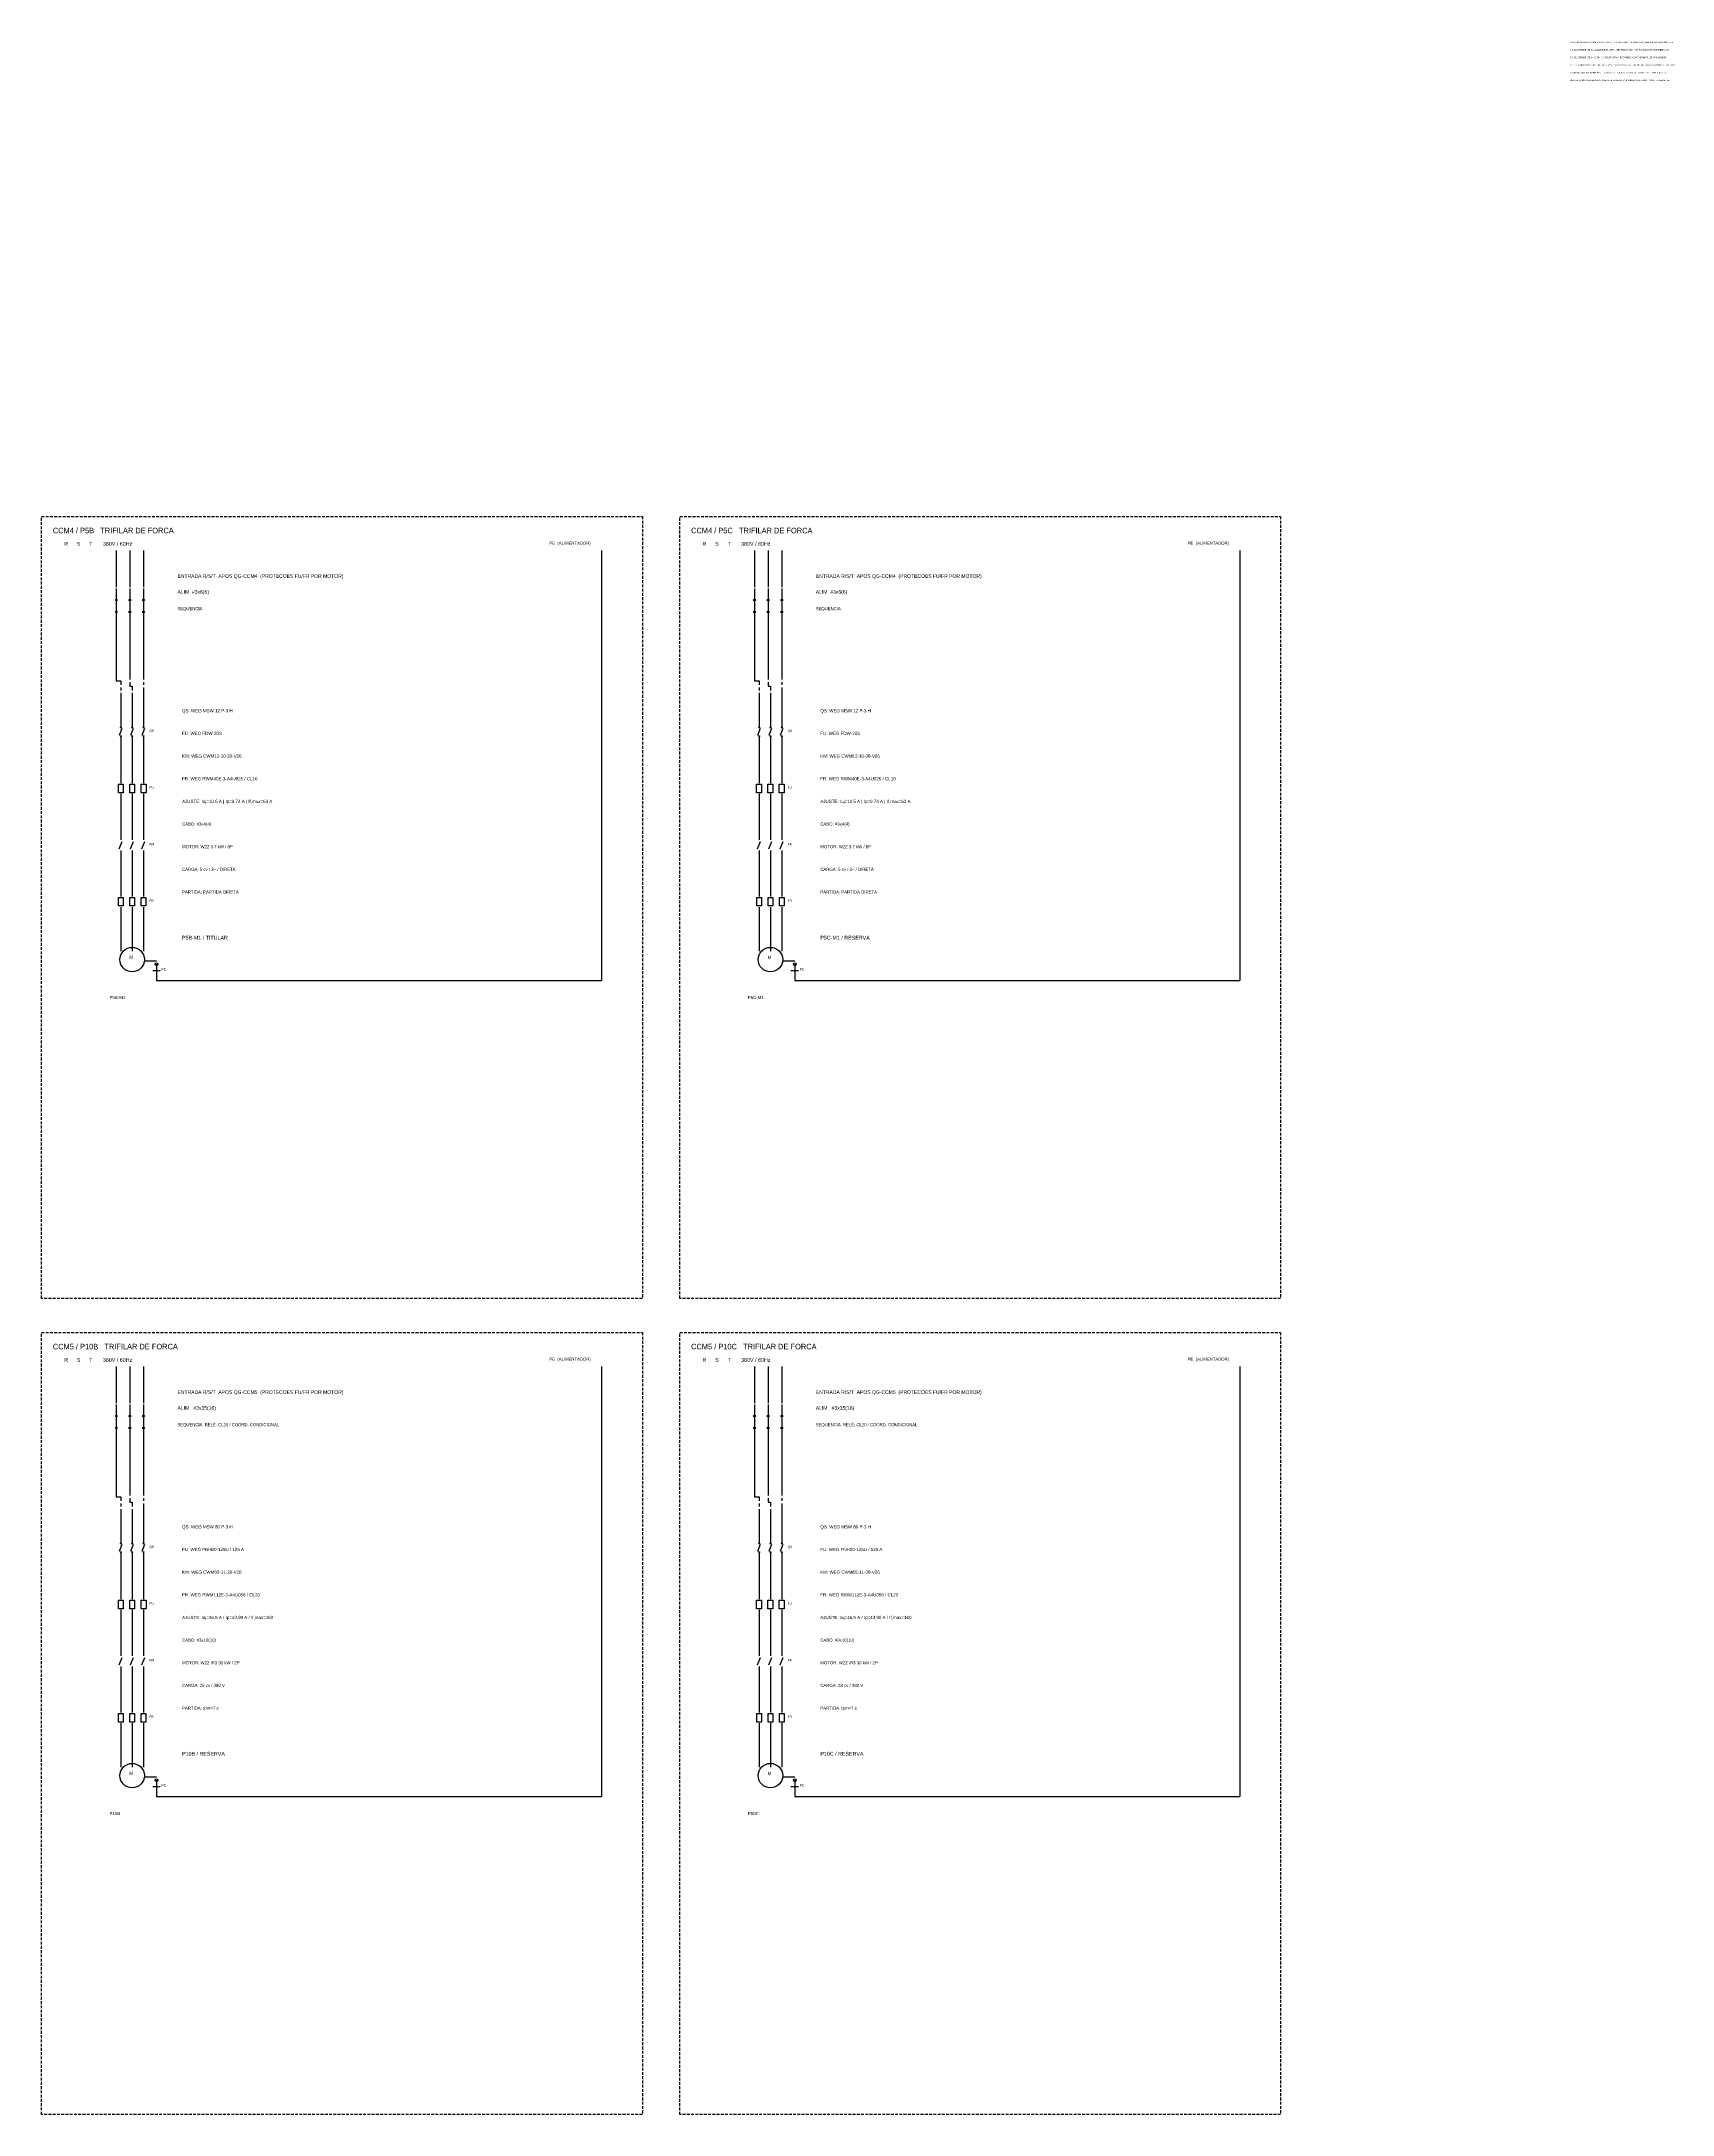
# Model space of a CAD drawing. Extents: x -646 to 641, y -554 to 322.
# Drawn here: x -41.8 to 102.1, y -325 to -142.1 of the extents above; entities that cross this region are included whole.
import ezdxf

# ---------------------------------------------------------------- set-up
doc = ezdxf.new("R2010")
doc.units = 0
doc.header["$MEASUREMENT"] = 0
doc.linetypes.add('HIDDEN', pattern=[0.375, 0.25, -0.125])
for name, color, linetype in [('_ELT_UNIFILAR_PROC_TEXTO', 1, 'Continuous'), ('ELET_TRIFILAR_TEXTO', 4, 'Continuous'), ('ELET_UNIFILAR_TEXTO', 4, 'Continuous')]:
    doc.layers.add(name, color=color, linetype=linetype)
doc.layers.add('ELET_TRIFILAR_DESENHO', color=5, linetype='Continuous', plot=False)

msp = doc.modelspace()

# ---------------------------------------------------------------- linework, layer by layer
at = {"layer": 'ELET_TRIFILAR_DESENHO'}
for p, q in [((-35.2, -187), (-35.2, -190.25)), ((-34, -187), (-34, -190.25)), ((-32.8, -187), (-32.8, -190.25)), ((7.6, -187), (7.6, -224.95)), ((21.1, -187), (21.1, -190.25)), ((22.3, -187), (22.3, -190.25)), ((23.5, -187), (23.5, -190.25)), ((63.9, -187), (63.9, -224.95)), ((-35.2, -190.35), (-35.2, -191.29)), ((-35.2, -191.29), (-35.2, -192.51)), ((-34, -190.35), (-34, -191.29)), ((-34, -191.29), (-34, -192.51)), ((-32.8, -190.35), (-32.8, -191.29)), ((-32.8, -191.29), (-32.8, -192.51)), ((21.1, -190.35), (21.1, -191.29)), ((21.1, -191.29), (21.1, -192.51)), ((22.3, -190.35), (22.3, -191.29)), ((22.3, -191.29), (22.3, -192.51)), ((23.5, -190.35), (23.5, -191.29)), ((23.5, -191.29), (23.5, -192.51)), ((-35.2, -192.51), (-35.2, -193.45)), ((-35.2, -193.45), (-35.2, -198.5)), ((-34, -192.51), (-34, -193.45)), ((-34, -193.45), (-34, -198.385)), ((-32.8, -192.51), (-32.8, -193.45)), ((-32.8, -193.45), (-32.8, -198.385)), ((21.1, -192.51), (21.1, -193.45)), ((21.1, -193.45), (21.1, -198.5)), ((22.3, -192.51), (22.3, -193.45)), ((22.3, -193.45), (22.3, -198.385)), ((23.5, -192.51), (23.5, -193.45)), ((23.5, -193.45), (23.5, -198.385)), ((-35.2, -198.5), (-34.8, -198.5)), ((-34.8, -198.5), (-34.8, -198.865)), ((-34.8, -199.095), (-34.8, -199.345)), ((-34, -198.615), (-34, -198.98)), ((-34, -198.98), (-33.8, -198.98)), ((-33.8, -198.98), (-33.8, -199.345)), ((-32.8, -198.615), (-32.8, -198.865)), ((-32.8, -199.095), (-32.8, -199.46)), ((21.1, -198.5), (21.5, -198.5)), ((21.5, -198.5), (21.5, -198.865)), ((21.5, -199.095), (21.5, -199.345)), ((22.3, -198.615), (22.3, -198.98)), ((22.3, -198.98), (22.5, -198.98)), ((22.5, -198.98), (22.5, -199.345)), ((23.5, -198.615), (23.5, -198.865)), ((23.5, -199.095), (23.5, -199.46)), ((-34.8, -199.575), (-34.8, -200.4)), ((-34.8, -200.4), (-34.8, -201.68)), ((-33.8, -199.575), (-33.8, -200.4)), ((-33.8, -200.4), (-33.8, -201.68)), ((-32.8, -199.46), (-32.8, -199.46)), ((-32.8, -199.46), (-32.8, -200.4)), ((-32.8, -200.4), (-32.8, -201.68)), ((21.5, -199.575), (21.5, -200.4)), ((21.5, -200.4), (21.5, -201.68)), ((22.5, -199.575), (22.5, -200.4)), ((22.5, -200.4), (22.5, -201.68)), ((23.5, -199.46), (23.5, -199.46)), ((23.5, -199.46), (23.5, -200.4)), ((23.5, -200.4), (23.5, -201.68)), ((-34.91, -203.29), (-34.69, -202.68)), ((-34.8, -201.68), (-34.8, -202.54)), ((-33.91, -203.29), (-33.69, -202.68)), ((-33.8, -201.68), (-33.8, -202.54)), ((-32.91, -203.29), (-32.69, -202.68)), ((-32.8, -201.68), (-32.8, -202.54)), ((21.39, -203.29), (21.61, -202.68)), ((21.5, -201.68), (21.5, -202.54)), ((22.39, -203.29), (22.61, -202.68)), ((22.5, -201.68), (22.5, -202.54)), ((23.39, -203.29), (23.61, -202.68)), ((23.5, -201.68), (23.5, -202.54)), ((-34.8, -203.46), (-34.8, -204.32)), ((-34.8, -204.32), (-34.8, -206.68)), ((-33.8, -203.46), (-33.8, -204.32)), ((-33.8, -204.32), (-33.8, -206.68)), ((-32.8, -203.46), (-32.8, -204.32)), ((-32.8, -204.32), (-32.8, -206.68)), ((21.5, -203.46), (21.5, -204.32)), ((21.5, -204.32), (21.5, -206.68)), ((22.5, -203.46), (22.5, -204.32)), ((22.5, -204.32), (22.5, -206.68)), ((23.5, -203.46), (23.5, -204.32)), ((23.5, -204.32), (23.5, -206.68)), ((-34.8, -206.68), (-34.8, -207.54)), ((-33.8, -206.68), (-33.8, -207.54)), ((-32.8, -206.68), (-32.8, -207.54)), ((21.5, -206.68), (21.5, -207.54)), ((22.5, -206.68), (22.5, -207.54)), ((23.5, -206.68), (23.5, -207.54)), ((-34.8, -208.46), (-34.8, -209.32)), ((-33.8, -208.46), (-33.8, -209.32)), ((-32.8, -208.46), (-32.8, -209.32)), ((21.5, -208.46), (21.5, -209.32)), ((22.5, -208.46), (22.5, -209.32)), ((23.5, -208.46), (23.5, -209.32)), ((-34.8, -209.32), (-34.8, -211.68)), ((-33.8, -209.32), (-33.8, -211.68)), ((-32.8, -209.32), (-32.8, -211.68)), ((21.5, -209.32), (21.5, -211.68)), ((22.5, -209.32), (22.5, -211.68)), ((23.5, -209.32), (23.5, -211.68)), ((-34.8, -211.68), (-34.8, -212.54)), ((-33.8, -211.68), (-33.8, -212.54)), ((-32.8, -211.68), (-32.8, -212.54)), ((21.5, -211.68), (21.5, -212.54)), ((22.5, -211.68), (22.5, -212.54)), ((23.5, -211.68), (23.5, -212.54)), ((-34.95, -213.33), (-34.68, -212.68)), ((-34.8, -213.46), (-34.8, -214.32)), ((-33.95, -213.33), (-33.68, -212.68)), ((-33.8, -213.46), (-33.8, -214.32)), ((-32.95, -213.33), (-32.68, -212.68)), ((-32.8, -213.46), (-32.8, -214.32)), ((21.35, -213.33), (21.62, -212.68)), ((21.5, -213.46), (21.5, -214.32)), ((22.35, -213.33), (22.62, -212.68)), ((22.5, -213.46), (22.5, -214.32)), ((23.35, -213.33), (23.62, -212.68)), ((23.5, -213.46), (23.5, -214.32)), ((-34.8, -214.32), (-34.8, -216.68)), ((-33.8, -214.32), (-33.8, -216.68)), ((-32.8, -214.32), (-32.8, -216.68)), ((21.5, -214.32), (21.5, -216.68)), ((22.5, -214.32), (22.5, -216.68)), ((23.5, -214.32), (23.5, -216.68)), ((-34.8, -216.68), (-34.8, -217.54)), ((-33.8, -216.68), (-33.8, -217.54)), ((-32.8, -216.68), (-32.8, -217.54)), ((21.5, -216.68), (21.5, -217.54)), ((22.5, -216.68), (22.5, -217.54)), ((23.5, -216.68), (23.5, -217.54)), ((-34.8, -218.46), (-34.8, -219.32)), ((-34.8, -219.32), (-34.8, -221)), ((-33.8, -218.46), (-33.8, -219.32)), ((-33.8, -219.32), (-33.8, -221)), ((-32.8, -218.46), (-32.8, -219.32)), ((-32.8, -219.32), (-32.8, -221)), ((21.5, -218.46), (21.5, -219.32)), ((21.5, -219.32), (21.5, -221)), ((22.5, -218.46), (22.5, -219.32)), ((22.5, -219.32), (22.5, -221)), ((23.5, -218.46), (23.5, -219.32)), ((23.5, -219.32), (23.5, -221)), ((-34.8, -221), (-34.8, -222.36)), ((-33.8, -221), (-33.8, -222.36)), ((-32.8, -221), (-32.8, -222.36)), ((21.5, -221), (21.5, -222.36)), ((22.5, -221), (22.5, -222.36)), ((23.5, -221), (23.5, -222.36)), ((-32.72, -223.2), (-31.65, -223.2)), ((-31.99, -224.05), (-31.32, -224.05)), ((-31.65, -223.5), (-31.65, -224)), ((-31.65, -224.05), (-31.65, -224.95)), ((-31.65, -224.95), (7.6, -224.95)), ((23.58, -223.2), (24.65, -223.2)), ((24.31, -224.05), (24.98, -224.05)), ((24.65, -223.5), (24.65, -224)), ((24.65, -224.05), (24.65, -224.95)), ((24.65, -224.95), (63.9, -224.95)), ((-35.2, -259), (-35.2, -262.25)), ((-34, -259), (-34, -262.25)), ((-32.8, -259), (-32.8, -262.25)), ((7.6, -259), (7.6, -296.95)), ((21.1, -259), (21.1, -262.25)), ((22.3, -259), (22.3, -262.25)), ((23.5, -259), (23.5, -262.25)), ((63.9, -259), (63.9, -296.95)), ((-35.2, -262.35), (-35.2, -263.29)), ((-35.2, -263.29), (-35.2, -264.51)), ((-34, -262.35), (-34, -263.29)), ((-34, -263.29), (-34, -264.51)), ((-32.8, -262.35), (-32.8, -263.29)), ((-32.8, -263.29), (-32.8, -264.51)), ((21.1, -262.35), (21.1, -263.29)), ((21.1, -263.29), (21.1, -264.51)), ((22.3, -262.35), (22.3, -263.29)), ((22.3, -263.29), (22.3, -264.51)), ((23.5, -262.35), (23.5, -263.29)), ((23.5, -263.29), (23.5, -264.51)), ((-35.2, -264.51), (-35.2, -265.45)), ((-34, -264.51), (-34, -265.45)), ((-32.8, -264.51), (-32.8, -265.45)), ((21.1, -264.51), (21.1, -265.45)), ((22.3, -264.51), (22.3, -265.45)), ((23.5, -264.51), (23.5, -265.45)), ((-35.2, -265.45), (-35.2, -270.5)), ((-34, -265.45), (-34, -270.385)), ((-32.8, -265.45), (-32.8, -270.385)), ((21.1, -265.45), (21.1, -270.5)), ((22.3, -265.45), (22.3, -270.385)), ((23.5, -265.45), (23.5, -270.385)), ((-35.2, -270.5), (-34.8, -270.5)), ((-34.8, -270.5), (-34.8, -270.865)), ((-34, -270.615), (-34, -270.98)), ((-32.8, -270.615), (-32.8, -270.865)), ((21.1, -270.5), (21.5, -270.5)), ((21.5, -270.5), (21.5, -270.865)), ((22.3, -270.615), (22.3, -270.98)), ((23.5, -270.615), (23.5, -270.865)), ((-34.8, -271.095), (-34.8, -271.345)), ((-34.8, -271.575), (-34.8, -272.4)), ((-34.8, -272.4), (-34.8, -273.68)), ((-34, -270.98), (-33.8, -270.98)), ((-33.8, -270.98), (-33.8, -271.345)), ((-33.8, -271.575), (-33.8, -272.4)), ((-33.8, -272.4), (-33.8, -273.68)), ((-32.8, -271.095), (-32.8, -271.46)), ((-32.8, -271.46), (-32.8, -271.46)), ((-32.8, -271.46), (-32.8, -272.4)), ((-32.8, -272.4), (-32.8, -273.68)), ((21.5, -271.095), (21.5, -271.345)), ((21.5, -271.575), (21.5, -272.4)), ((21.5, -272.4), (21.5, -273.68)), ((22.3, -270.98), (22.5, -270.98)), ((22.5, -270.98), (22.5, -271.345)), ((22.5, -271.575), (22.5, -272.4)), ((22.5, -272.4), (22.5, -273.68)), ((23.5, -271.095), (23.5, -271.46)), ((23.5, -271.46), (23.5, -271.46)), ((23.5, -271.46), (23.5, -272.4)), ((23.5, -272.4), (23.5, -273.68)), ((-34.8, -273.68), (-34.8, -274.54)), ((-33.8, -273.68), (-33.8, -274.54)), ((-32.8, -273.68), (-32.8, -274.54)), ((21.5, -273.68), (21.5, -274.54)), ((22.5, -273.68), (22.5, -274.54)), ((23.5, -273.68), (23.5, -274.54)), ((-34.91, -275.29), (-34.69, -274.68)), ((-34.8, -275.46), (-34.8, -276.32)), ((-33.91, -275.29), (-33.69, -274.68)), ((-33.8, -275.46), (-33.8, -276.32)), ((-32.91, -275.29), (-32.69, -274.68)), ((-32.8, -275.46), (-32.8, -276.32)), ((21.39, -275.29), (21.61, -274.68)), ((21.5, -275.46), (21.5, -276.32)), ((22.39, -275.29), (22.61, -274.68)), ((22.5, -275.46), (22.5, -276.32)), ((23.39, -275.29), (23.61, -274.68)), ((23.5, -275.46), (23.5, -276.32)), ((-34.8, -276.32), (-34.8, -278.68)), ((-33.8, -276.32), (-33.8, -278.68)), ((-32.8, -276.32), (-32.8, -278.68)), ((21.5, -276.32), (21.5, -278.68)), ((22.5, -276.32), (22.5, -278.68)), ((23.5, -276.32), (23.5, -278.68)), ((-34.8, -278.68), (-34.8, -279.54)), ((-33.8, -278.68), (-33.8, -279.54)), ((-32.8, -278.68), (-32.8, -279.54)), ((21.5, -278.68), (21.5, -279.54)), ((22.5, -278.68), (22.5, -279.54)), ((23.5, -278.68), (23.5, -279.54)), ((-34.8, -280.46), (-34.8, -281.32)), ((-34.8, -281.32), (-34.8, -283.68)), ((-33.8, -280.46), (-33.8, -281.32)), ((-33.8, -281.32), (-33.8, -283.68)), ((-32.8, -280.46), (-32.8, -281.32)), ((-32.8, -281.32), (-32.8, -283.68)), ((21.5, -280.46), (21.5, -281.32)), ((21.5, -281.32), (21.5, -283.68)), ((22.5, -280.46), (22.5, -281.32)), ((22.5, -281.32), (22.5, -283.68)), ((23.5, -280.46), (23.5, -281.32)), ((23.5, -281.32), (23.5, -283.68)), ((-34.95, -285.33), (-34.68, -284.68)), ((-34.8, -283.68), (-34.8, -284.54)), ((-33.95, -285.33), (-33.68, -284.68)), ((-33.8, -283.68), (-33.8, -284.54)), ((-32.95, -285.33), (-32.68, -284.68)), ((-32.8, -283.68), (-32.8, -284.54)), ((21.35, -285.33), (21.62, -284.68)), ((21.5, -283.68), (21.5, -284.54)), ((22.35, -285.33), (22.62, -284.68)), ((22.5, -283.68), (22.5, -284.54)), ((23.35, -285.33), (23.62, -284.68)), ((23.5, -283.68), (23.5, -284.54)), ((-34.8, -285.46), (-34.8, -286.32)), ((-34.8, -286.32), (-34.8, -288.68)), ((-33.8, -285.46), (-33.8, -286.32)), ((-33.8, -286.32), (-33.8, -288.68)), ((-32.8, -285.46), (-32.8, -286.32)), ((-32.8, -286.32), (-32.8, -288.68)), ((21.5, -285.46), (21.5, -286.32)), ((21.5, -286.32), (21.5, -288.68)), ((22.5, -285.46), (22.5, -286.32)), ((22.5, -286.32), (22.5, -288.68)), ((23.5, -285.46), (23.5, -286.32)), ((23.5, -286.32), (23.5, -288.68)), ((-34.8, -288.68), (-34.8, -289.54)), ((-33.8, -288.68), (-33.8, -289.54)), ((-32.8, -288.68), (-32.8, -289.54)), ((21.5, -288.68), (21.5, -289.54)), ((22.5, -288.68), (22.5, -289.54)), ((23.5, -288.68), (23.5, -289.54)), ((-34.8, -290.46), (-34.8, -291.32)), ((-33.8, -290.46), (-33.8, -291.32)), ((-32.8, -290.46), (-32.8, -291.32)), ((21.5, -290.46), (21.5, -291.32)), ((22.5, -290.46), (22.5, -291.32)), ((23.5, -290.46), (23.5, -291.32)), ((-34.8, -291.32), (-34.8, -293)), ((-33.8, -291.32), (-33.8, -293)), ((-32.8, -291.32), (-32.8, -293)), ((21.5, -291.32), (21.5, -293)), ((22.5, -291.32), (22.5, -293)), ((23.5, -291.32), (23.5, -293)), ((-34.8, -293), (-34.8, -294.36)), ((-33.8, -293), (-33.8, -294.36)), ((-32.8, -293), (-32.8, -294.36)), ((21.5, -293), (21.5, -294.36)), ((22.5, -293), (22.5, -294.36)), ((23.5, -293), (23.5, -294.36)), ((-32.72, -295.2), (-31.65, -295.2)), ((-31.99, -296.05), (-31.32, -296.05)), ((-31.65, -295.5), (-31.65, -296)), ((-31.65, -296.05), (-31.65, -296.95)), ((23.58, -295.2), (24.65, -295.2)), ((24.31, -296.05), (24.98, -296.05)), ((24.65, -295.5), (24.65, -296)), ((24.65, -296.05), (24.65, -296.95)), ((-31.65, -296.95), (7.6, -296.95)), ((24.65, -296.95), (63.9, -296.95))]:
    msp.add_line(p, q, dxfattribs=at)
at = {"layer": 'ELET_TRIFILAR_DESENHO', "linetype": 'HIDDEN'}
for points in [[(-41.8, -184), (11.2, -184), (11.2, -253), (-41.8, -253)], [(14.5, -184), (67.5, -184), (67.5, -253), (14.5, -253)], [(-41.8, -256), (11.2, -256), (11.2, -325), (-41.8, -325)], [(14.5, -256), (67.5, -256), (67.5, -325), (14.5, -325)]]:
    msp.add_lwpolyline(points, close=True, dxfattribs=at)
at = {"layer": 'ELET_TRIFILAR_DESENHO'}
for points in [[(-35.02, -207.61), (-34.58, -207.61), (-34.58, -208.39), (-35.02, -208.39)], [(-34.02, -207.61), (-33.58, -207.61), (-33.58, -208.39), (-34.02, -208.39)], [(-33.02, -207.61), (-32.58, -207.61), (-32.58, -208.39), (-33.02, -208.39)], [(21.28, -207.61), (21.72, -207.61), (21.72, -208.39), (21.28, -208.39)], [(22.28, -207.61), (22.72, -207.61), (22.72, -208.39), (22.28, -208.39)], [(23.28, -207.61), (23.72, -207.61), (23.72, -208.39), (23.28, -208.39)], [(-35, -217.63), (-34.6, -217.63), (-34.6, -218.37), (-35, -218.37)], [(-34, -217.63), (-33.6, -217.63), (-33.6, -218.37), (-34, -218.37)], [(-33, -217.63), (-32.6, -217.63), (-32.6, -218.37), (-33, -218.37)], [(21.3, -217.63), (21.7, -217.63), (21.7, -218.37), (21.3, -218.37)], [(22.3, -217.63), (22.7, -217.63), (22.7, -218.37), (22.3, -218.37)], [(23.3, -217.63), (23.7, -217.63), (23.7, -218.37), (23.3, -218.37)], [(-35.02, -279.61), (-34.58, -279.61), (-34.58, -280.39), (-35.02, -280.39)], [(-34.02, -279.61), (-33.58, -279.61), (-33.58, -280.39), (-34.02, -280.39)], [(-33.02, -279.61), (-32.58, -279.61), (-32.58, -280.39), (-33.02, -280.39)], [(21.28, -279.61), (21.72, -279.61), (21.72, -280.39), (21.28, -280.39)], [(22.28, -279.61), (22.72, -279.61), (22.72, -280.39), (22.28, -280.39)], [(23.28, -279.61), (23.72, -279.61), (23.72, -280.39), (23.28, -280.39)], [(-35, -289.63), (-34.6, -289.63), (-34.6, -290.37), (-35, -290.37)], [(-34, -289.63), (-33.6, -289.63), (-33.6, -290.37), (-34, -290.37)], [(-33, -289.63), (-32.6, -289.63), (-32.6, -290.37), (-33, -290.37)], [(21.3, -289.63), (21.7, -289.63), (21.7, -290.37), (21.3, -290.37)], [(22.3, -289.63), (22.7, -289.63), (22.7, -290.37), (22.3, -290.37)], [(23.3, -289.63), (23.7, -289.63), (23.7, -290.37), (23.3, -290.37)]]:
    msp.add_lwpolyline(points, close=True, dxfattribs=at)
for centre, radius in [((-35.2, -191.38), 0.075), ((-34, -191.38), 0.075), ((-32.8, -191.38), 0.075), ((21.1, -191.38), 0.075), ((22.3, -191.38), 0.075), ((23.5, -191.38), 0.075), ((-35.2, -192.42), 0.075), ((-34, -192.42), 0.075), ((-32.8, -192.42), 0.075), ((21.1, -192.42), 0.075), ((22.3, -192.42), 0.075), ((23.5, -192.42), 0.075), ((-34.8, -202.61), 0.045), ((-33.8, -202.61), 0.045), ((-32.8, -202.61), 0.045), ((21.5, -202.61), 0.045), ((22.5, -202.61), 0.045), ((23.5, -202.61), 0.045), ((-34.8, -203.39), 0.045), ((-33.8, -203.39), 0.045), ((-32.8, -203.39), 0.045), ((21.5, -203.39), 0.045), ((22.5, -203.39), 0.045), ((23.5, -203.39), 0.045), ((-33.8, -223.1), 1.08), ((22.5, -223.1), 1.08), ((-31.65, -223.5), 0.12), ((24.65, -223.5), 0.12), ((-35.2, -263.38), 0.075), ((-34, -263.38), 0.075), ((-32.8, -263.38), 0.075), ((21.1, -263.38), 0.075), ((22.3, -263.38), 0.075), ((23.5, -263.38), 0.075), ((-35.2, -264.42), 0.075), ((-34, -264.42), 0.075), ((-32.8, -264.42), 0.075), ((21.1, -264.42), 0.075), ((22.3, -264.42), 0.075), ((23.5, -264.42), 0.075), ((-34.8, -274.61), 0.045), ((-34.8, -275.39), 0.045), ((-33.8, -274.61), 0.045), ((-33.8, -275.39), 0.045), ((-32.8, -274.61), 0.045), ((-32.8, -275.39), 0.045), ((21.5, -274.61), 0.045), ((21.5, -275.39), 0.045), ((22.5, -274.61), 0.045), ((22.5, -275.39), 0.045), ((23.5, -274.61), 0.045), ((23.5, -275.39), 0.045), ((-33.8, -295.1), 1.08), ((22.5, -295.1), 1.08), ((-31.65, -295.5), 0.12), ((24.65, -295.5), 0.12)]:
    msp.add_circle(centre, radius, dxfattribs=at)

# ---------------------------------------------------------------- texts
at = {"layer": '_ELT_UNIFILAR_PROC_TEXTO', "attachment_point": 1}
for s, insert, char_height in [('P5B-M1 / TITULAR', (-29.4, -221), 0.34), ('P5C-M1 / RESERVA', (26.9, -221), 0.34), ('P5B-M1', (-35.8, -226.3), 0.28), ('P5C-M1', (20.5, -226.3), 0.28), ('P10B / RESERVA', (-29.4, -293), 0.34), ('P10C / RESERVA', (26.9, -293), 0.34), ('P10B', (-35.8, -298.3), 0.28), ('P10C', (20.5, -298.3), 0.28)]:
    msp.add_mtext(s, dxfattribs=dict(at, insert=insert, char_height=char_height))
at = {"layer": 'ELET_TRIFILAR_TEXTO', "attachment_point": 1}
for s, insert, char_height in [('CCM4 / P5B   TRIFILAR DE FORCA', (-40.8, -185), 0.49), ('R      S      T       380V / 60Hz', (-39.8, -186.25), 0.34), ('PE  (ALIMENTADOR)', (3, -186.22), 0.27), ('CCM4 / P5C   TRIFILAR DE FORCA', (15.5, -185), 0.49), ('R      S      T       380V / 60Hz', (16.5, -186.25), 0.34), ('PE  (ALIMENTADOR)', (59.3, -186.22), 0.27), ('ENTRADA R/S/T  APOS QG-CCM4  (PROTECOES FU/FR POR MOTOR)', (-29.8, -189.1), 0.32), ('ENTRADA R/S/T  APOS QG-CCM4  (PROTECOES FU/FR POR MOTOR)', (26.5, -189.1), 0.32), ('ALIM. #3x6(6)', (-29.8, -190.5), 0.32), ('SEQUENCIA  ', (-29.8, -192), 0.27), ('ALIM. #3x6(6)', (26.5, -190.5), 0.32), ('SEQUENCIA  ', (26.5, -192), 0.27), ('QS: WEG MSW 12 P-3 H', (-29.4, -201), 0.285), ('QS: WEG MSW 12 P-3 H', (26.9, -201), 0.285), ('QS', (-32.28, -202.81), 0.2), ('FU: WEG FDW-20S', (-29.4, -203), 0.285), ('QS', (24.02, -202.81), 0.2), ('FU: WEG FDW-20S', (26.9, -203), 0.285), ('KM: WEG CWM12-10-30-V26', (-29.4, -205), 0.285), ('KM: WEG CWM12-10-30-V26', (26.9, -205), 0.285), ('FU', (-32.28, -207.81), 0.2), ('FR: WEG RWM40E-3-A4U025 / CL10', (-29.4, -207), 0.285), ('FU', (24.02, -207.81), 0.2), ('FR: WEG RWM40E-3-A4U025 / CL10', (26.9, -207), 0.285), ('AJUSTE: Iaj=10.5 A | Ip=9.74 A | If,max=63 A', (-29.4, -209), 0.285), ('AJUSTE: Iaj=10.5 A | Ip=9.74 A | If,max=63 A', (26.9, -209), 0.285), ('CABO: #3x4(4)', (-29.4, -211), 0.275), ('CABO: #3x4(4)', (26.9, -211), 0.275), ('KM', (-32.28, -212.81), 0.2), ('MOTOR: W22 3.7 kW / 8P', (-29.4, -213), 0.275), ('KM', (24.02, -212.81), 0.2), ('MOTOR: W22 3.7 kW / 8P', (26.9, -213), 0.275), ('CARGA: 5 cv / 3~ / DIRETA', (-29.4, -215), 0.275), ('CARGA: 5 cv / 3~ / DIRETA', (26.9, -215), 0.275), ('PARTIDA: PARTIDA DIRETA', (-29.4, -217), 0.275), ('PARTIDA: PARTIDA DIRETA', (26.9, -217), 0.275), ('FR', (-32.28, -217.81), 0.2), ('FR', (24.02, -217.81), 0.2), ('M', (-34.06, -222.76), 0.29), ('M', (22.24, -222.76), 0.29), ('PE', (-31.22, -223.85), 0.22), ('PE', (25.08, -223.85), 0.22), ('CCM5 / P10B   TRIFILAR DE FORCA', (-40.8, -257), 0.49), ('CCM5 / P10C   TRIFILAR DE FORCA', (15.5, -257), 0.49), ('R      S      T       380V / 60Hz', (-39.8, -258.25), 0.34), ('PE  (ALIMENTADOR)', (3, -258.22), 0.27), ('R      S      T       380V / 60Hz', (16.5, -258.25), 0.34), ('PE  (ALIMENTADOR)', (59.3, -258.22), 0.27), ('ENTRADA R/S/T  APOS QG-CCM5  (PROTECOES FU/FR POR MOTOR)', (-29.8, -261.1), 0.32), ('ENTRADA R/S/T  APOS QG-CCM5  (PROTECOES FU/FR POR MOTOR)', (26.5, -261.1), 0.32), ('ALIM.  #3x35(16)', (-29.8, -262.5), 0.32), ('ALIM.  #3x35(16)', (26.5, -262.5), 0.32), ('SEQUENCIA  RELÉ: CL20 / COORD. CONDICIONAL', (-29.8, -264), 0.27), ('SEQUENCIA  RELÉ: CL20 / COORD. CONDICIONAL', (26.5, -264), 0.27), ('QS: WEG MSW 80 P-3 H', (-29.4, -273), 0.285), ('QS: WEG MSW 80 P-3 H', (26.9, -273), 0.285), ('QS', (-32.28, -274.81), 0.2), ('FU: WEG FNH00-125U / 125 A', (-29.4, -275), 0.285), ('QS', (24.02, -274.81), 0.2), ('FU: WEG FNH00-125U / 125 A', (26.9, -275), 0.285), ('KM: WEG CWM65-11-30-V26', (-29.4, -277), 0.285), ('KM: WEG CWM65-11-30-V26', (26.9, -277), 0.285), ('FU', (-32.28, -279.81), 0.2), ('FR: WEG RWM112E-3-A4U056 / CL20', (-29.4, -279), 0.285), ('FU', (24.02, -279.81), 0.2), ('FR: WEG RWM112E-3-A4U056 / CL20', (26.9, -279), 0.285), ('AJUSTE: Iaj=46,5 A / Ip=43,90 A / If,max=160', (-29.4, -281), 0.285), ('AJUSTE: Iaj=46,5 A / Ip=43,90 A / If,max=160', (26.9, -281), 0.285), ('CABO: #3x10(10)', (-29.4, -283), 0.275), ('CABO: #3x10(10)', (26.9, -283), 0.275), ('KM', (-32.28, -284.81), 0.2), ('MOTOR: W22 IR3 30 kW / 2P', (-29.4, -285), 0.275), ('KM', (24.02, -284.81), 0.2), ('MOTOR: W22 IR3 30 kW / 2P', (26.9, -285), 0.275), ('CARGA: 28 cv / 380 V', (-29.4, -287), 0.275), ('CARGA: 28 cv / 380 V', (26.9, -287), 0.275), ('FR', (-32.28, -289.81), 0.2), ('PARTIDA: tpm=7 s', (-29.4, -289), 0.275), ('FR', (24.02, -289.81), 0.2), ('PARTIDA: tpm=7 s', (26.9, -289), 0.275), ('M', (-34.06, -294.76), 0.29), ('PE', (-31.22, -295.85), 0.22), ('M', (22.24, -294.76), 0.29), ('PE', (25.08, -295.85), 0.22)]:
    msp.add_mtext(s, dxfattribs=dict(at, insert=insert, char_height=char_height))
at = {"layer": 'ELET_UNIFILAR_TEXTO', "char_height": 0.128, "attachment_point": 1}
for s, insert in [('CCM5: 18 CELULAS / 22 MOTORES FISICOS; 11 OPERANTES + 11 RESERVAS; REARME ESCALONADO >=7s', (93, -142.1)), ('P11 CL20 PENDENTE: M=11,16 EXCEDE CURVA WEG PUBLICADA; NAO HOMOLOGAR COORDENACAO', (93, -142.77)), ('P13 CL10 PENDENTE: M=10,30 > 10; REVER CURVA E COORDENACAO DO FNH00-125U COM CWM80', (93, -143.44)), ('P14: 5,3 cv (9 ROTULOS NO DXF BASE); W22 7,5kW VI POLOS; FU FNH000-50U gG 50A; FR RWM40E U025 CL10.', (93, -144.11)), ('VALIDAR Icc/I2t/COORDENACAO, QUEDA DE TENSAO PRYSMIAN E INSTALACAO FISICA. T4 PENDENTE.', (93, -145.45)), ('COMANDO: INTERTRAVAMENTO TITULAR/RESERVA POR CONTATOS NF KM; P16: 3 FR NF EM SERIE', (93, -144.78))]:
    msp.add_mtext(s, dxfattribs=dict(at, insert=insert))

doc.saveas('drawing.dxf')
